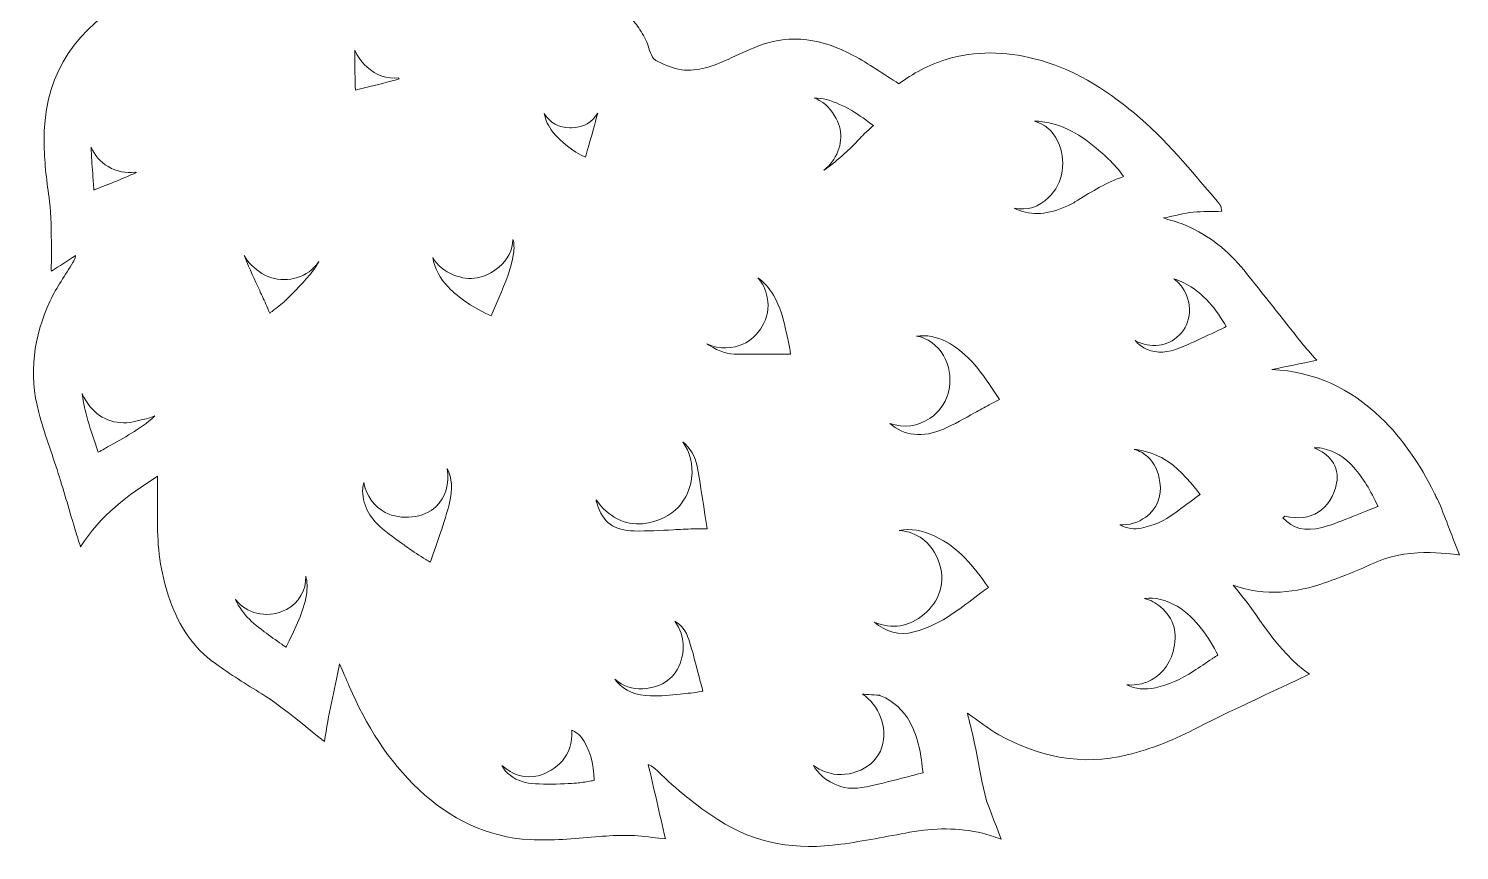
# Model space of a CAD drawing. Header units: millimetres. Extents: x -1630 to 1473, y -391 to 289.
# Drawn here: x -557.9 to -87.4, y -373.4 to -103.1 of the extents above; entities that cross this region are included whole.
import ezdxf

# ---------------------------------------------------------------- set-up
doc = ezdxf.new("R2010")
doc.units = ezdxf.units.MM
doc.header["$MEASUREMENT"] = 0
doc.layers.add('Layer 4', color=7, linetype='Continuous')

msp = doc.modelspace()

# ---------------------------------------------------------------- linework, layer by layer
at = {"layer": 'Layer 4', "lineweight": 0}
for points, knots in [([(-94.08, -259.06), (-94.1, -259.03), (-94.12, -259.01), (-94.15, -258.98), (-94.24, -258.79), (-94.32, -258.6), (-94.41, -258.41), (-94.59, -258.06), (-94.78, -257.72), (-94.96, -257.37), (-95.22, -256.85), (-95.48, -256.32), (-95.74, -255.79), (-100.32, -246.59), (-105.88, -238.13), (-113.39, -230.98), (-123.39, -221.45), (-135.04, -215.92), (-149.07, -215.26), (-144.38, -214.29), (-139.69, -213.32), (-134.34, -212.22), (-136.26, -210.01), (-137.94, -208.22), (-139.47, -206.31), (-145.75, -198.42), (-151.91, -190.44), (-158.27, -182.61), (-163.44, -176.24), (-169.72, -171.19), (-177.29, -167.89), (-179.38, -166.97), (-181.63, -166.42), (-184.74, -165.4), (-180.86, -164.63), (-177.94, -163.84), (-174.97, -163.52), (-171.9, -163.19), (-168.78, -163.31), (-165.52, -163.23), (-165.74, -162.3), (-165.75, -161.88), (-165.93, -161.56), (-166.25, -160.98), (-166.62, -160.42), (-167.05, -159.92), (-175.71, -149.87), (-184.02, -139.5), (-194.32, -130.98), (-204.14, -122.86), (-214.71, -116.17), (-227.22, -113.03), (-236.91, -110.59), (-246.55, -110.4), (-256.24, -113.31), (-262.05, -115.06), (-267.2, -117.9), (-271.73, -121.3), (-276.87, -118.07), (-281.63, -114.68), (-286.75, -111.95), (-296.71, -106.66), (-307.15, -104.58), (-318.09, -108.93), (-321.42, -110.25), (-324.66, -111.77), (-327.92, -113.25), (-332.8, -115.46), (-337.81, -117.38), (-343.24, -116.67), (-345.91, -116.31), (-348.52, -115.13), (-351.02, -114.01), (-353.14, -113.06), (-353.55, -110.85), (-354.21, -108.79), (-354.8, -106.92), (-355.9, -105.19), (-356.94, -103.5), (-357.88, -101.99), (-359.05, -100.63), (-360.22, -99.05), (-355.86, -96.97), (-353.68, -93.46), (-352.4, -89.49), (-350.48, -83.52), (-350.08, -78.4), (-349.24, -72.8), (-348.85, -70.2), (-349.19, -67.49), (-349.05, -64.84), (-349.03, -64.49), (-348.16, -64.18), (-347.01, -63.4), (-348.97, -68.08), (-346.66, -70.7), (-344.2, -72.87), (-333.32, -82.51), (-320.56, -86.08), (-306.25, -83.87), (-302.12, -83.23), (-298.09, -82.03), (-294.01, -81.09), (-293.18, -86.18), (-291.65, -87.96), (-286.7, -89.23), (-285.05, -89.66), (-283.3, -89.97), (-281.6, -89.94), (-278.7, -89.89), (-275.81, -89.56), (-272.91, -89.29), (-263.29, -88.37), (-254.7, -84.77), (-247.04, -78.99), (-244.2, -76.84), (-241.64, -74.33), (-238.47, -71.57), (-235.7, -71.57), (-232.3, -72.06), (-229.09, -71.48), (-218.58, -69.58), (-210.64, -63.86), (-205.09, -54.99), (-202.73, -54.87), (-199.97, -54.96), (-197.43, -54.21), (-187.45, -51.27), (-181.35, -43.82), (-176.24, -33.85), (-169.01, -19.76), (-172.23, 3.84), (-172.54, 6.5), (-167.85, 14.56), (-168.39, 26.23), (-169.66, 33.48), (-168.97, 34.9), (-168.4, 36.08), (-168.17, 36.54), (-162.43, 47.83), (-156.91, 59.13), (-154.14, 71.56), (-151.39, 83.9), (-150.77, 96.66), (-151.63, 109.25), (-151.72, 110.63), (-151.84, 112.02), (-151.97, 113.4), (-153.2, 126.48), (-155.17, 139.45), (-158.6, 152.12), (-161.76, 163.78), (-166.2, 175.28), (-171.43, 186.21), (-174.41, 192.45), (-178.03, 198.44), (-182.55, 203.69), (-179.08, 202.59), (-174.95, 203.54), (-172.89, 206.71), (-171.06, 209.53), (-171.99, 213.46), (-175.42, 214.47), (-176.74, 214.86), (-178.71, 214.73), (-179.08, 213.08), (-179.43, 211.52), (-177.92, 210.49), (-176.55, 210.87), (-176.34, 210.92), (-176.16, 211.01), (-176.01, 211.12), (-175.94, 211.08), (-175.88, 211.03), (-175.82, 210.98), (-175.46, 210.69), (-175.31, 210.32), (-175.28, 209.87), (-175.21, 208.8), (-176.09, 207.87), (-176.93, 207.33), (-178.77, 206.16), (-180.97, 206.49), (-182.82, 207.41), (-184.82, 208.39), (-186.55, 209.71), (-188.42, 210.73), (-188.28, 210.76), (-188.14, 210.79), (-188, 210.82), (-183.04, 211.98), (-180.01, 215.77), (-180.5, 220.97), (-180.93, 225.47), (-185.42, 230.05), (-190.11, 227.59), (-190.46, 227.41), (-190.79, 227.19), (-191.09, 226.94), (-189.85, 231.03), (-189.93, 235.23), (-191.43, 239.1), (-193.08, 243.34), (-196.15, 246.26), (-199.26, 246.54), (-201.3, 246.72), (-203.1, 245.71), (-204.33, 243.71), (-205.45, 241.87), (-204.57, 239.41), (-203.55, 236.57), (-201.95, 232.12), (-199.96, 226.59), (-204.08, 220.71), (-207.22, 216.22), (-210.62, 214.25), (-212.35, 213.48), (-213.61, 213.22), (-214.85, 212.86), (-216.06, 212.42), (-216.06, 212.42), (-217.21, 212.14), (-217.21, 212.14), (-214.15, 216.06), (-210.8, 221.78), (-210.56, 228.24), (-210.12, 240.37), (-215.26, 250.53), (-224.3, 255.42), (-229.66, 258.32), (-235.52, 258.67), (-238.89, 256.28), (-241.09, 254.73), (-242.04, 252.18), (-241.55, 249.1), (-241.12, 246.32), (-238.19, 244.64), (-234.49, 242.51), (-228.72, 239.19), (-221.53, 235.06), (-220.58, 224.93), (-220.04, 219.15), (-220.95, 214.76), (-221.94, 211.91), (-221.41, 213.84), (-221.13, 215.91), (-221.33, 218.03), (-222.16, 226.82), (-226.85, 233.67), (-233.85, 236.35), (-238.1, 237.98), (-242.33, 237.66), (-244.62, 235.54), (-246.13, 234.15), (-246.59, 232.14), (-245.92, 229.89), (-245.32, 227.82), (-242.91, 226.82), (-240.11, 225.67), (-235.75, 223.87), (-230.31, 221.63), (-228.72, 214.64), (-227.48, 209.2), (-228.35, 205.32), (-228.94, 203.57), (-229.1, 203.38), (-229.27, 203.2), (-229.42, 203.01), (-230.7, 201.46), (-231.74, 199.78), (-232.69, 198.02), (-233.64, 196.23), (-233.94, 194.07), (-235.1, 192.41), (-236.4, 190.53), (-238.66, 189.95), (-240.51, 188.81), (-242.42, 187.64), (-244.1, 186.16), (-245.52, 184.43), (-248.28, 181.03), (-249.91, 176.86), (-251.1, 172.69), (-251.22, 172.26), (-251.07, 171.48), (-250.77, 171.27), (-250.45, 171.04), (-249.71, 171.14), (-249.29, 171.36), (-246.94, 172.57), (-245.01, 174.27), (-242.5, 175.29), (-239.84, 176.37), (-237.02, 177.05), (-234.16, 177.28), (-233.35, 177.35), (-232.53, 177.38), (-231.76, 177.16), (-230.99, 176.93), (-230.32, 176.48), (-229.65, 176.03), (-225.92, 173.5), (-221.97, 170.9), (-217.49, 170.45), (-213.08, 170.01), (-208.86, 171.68), (-204.58, 172.41), (-198.29, 173.49), (-188.95, 170.81), (-185.39, 165.12), (-183.95, 162.81), (-183.61, 159.97), (-183.7, 157.25), (-183.9, 151.06), (-184.94, 145.04), (-186.77, 139.12), (-188.84, 132.44), (-190.92, 125.8), (-194.58, 119.76), (-196.23, 117.05), (-198.31, 114.79), (-200.73, 112.79), (-204.63, 109.57), (-209.36, 108.01), (-213.94, 106.19), (-221.46, 103.21), (-229.4, 101.62), (-237.25, 99.79), (-246.48, 97.63), (-255.67, 95.39), (-264.56, 91.99), (-267.13, 91.01), (-269.65, 89.95), (-272.14, 88.81), (-272.14, 88.81), (-276.4, 87.2), (-276.4, 87.2), (-276.63, 87.12), (-299.13, 78.39), (-311.68, 55.07), (-313.12, 52.39), (-314.43, 49.81), (-315.62, 47.26), (-326.77, 43.83), (-337.43, 38.87), (-347.22, 32.52), (-352.12, 29.35), (-356.8, 25.83), (-361.21, 22), (-365.58, 18.2), (-369.87, 14.13), (-373.02, 9.24), (-375.71, 5.08), (-377.54, 0), (-376.66, -4.9), (-380.29, -4.63), (-383.78, -4.36), (-387.26, -4.35), (-393.42, -4.34), (-399.2, -5.58), (-402.46, -11.1), (-408.14, -10.95), (-413.44, -10.55), (-418.72, -10.74), (-425.68, -11), (-431.96, -13.42), (-437.13, -18.2), (-445.74, -26.16), (-439.42, -31.84), (-439.47, -32.21), (-441.81, -32.21), (-444.19, -32.13), (-446.57, -32.23), (-451.6, -32.43), (-456.62, -32.72), (-461.65, -32.99), (-470.57, -33.47), (-478.87, -36.14), (-486.49, -40.63), (-494.59, -45.41), (-500.65, -52), (-503.7, -61.2), (-506.02, -68.2), (-506.91, -75.38), (-507.5, -82.63), (-507.85, -86.88), (-507.78, -86.96), (-512.08, -88.3), (-517.41, -89.96), (-522.58, -91.96), (-527.38, -94.9), (-544.45, -105.33), (-553.08, -120.5), (-552.85, -140.48), (-552.79, -146.55), (-552.12, -152.65), (-551.21, -158.66), (-550.1, -165.95), (-550.56, -182.17), (-550.47, -182.89), (-547.8, -181.22), (-545.17, -179.49), (-542.52, -177.81), (-542.56, -178.79), (-542.98, -179.39), (-543.36, -180.02), (-545.89, -184.22), (-548.78, -188.24), (-550.85, -192.64), (-556.35, -204.4), (-557.94, -216.75), (-554.6, -229.39), (-552.82, -236.17), (-550.27, -242.74), (-548.18, -249.43), (-546.2, -255.74), (-544.38, -262.09), (-542.49, -268.42), (-542.06, -269.83), (-541.61, -271.24), (-540.89, -273.53), (-534.22, -263.19), (-525.38, -256.62), (-515.52, -250.29), (-515.52, -256.17), (-515.51, -261.45), (-515.52, -266.73), (-515.54, -275.16), (-514.25, -283.39), (-511.39, -291.3), (-508.4, -299.56), (-503.84, -306.84), (-496.54, -311.98), (-491.56, -315.49), (-486.43, -318.8), (-481.21, -321.93), (-474.7, -325.84), (-461.94, -336.71), (-460.64, -337.62), (-459.39, -328.44), (-457.36, -321.22), (-455.71, -312.07), (-454.53, -314.78), (-453.51, -317.08), (-452.52, -319.38), (-447.03, -332.19), (-439.81, -343.81), (-429.56, -353.42), (-419.24, -363.1), (-407.19, -369.1), (-393.01, -369.84), (-385.89, -370.22), (-378.69, -369.55), (-371.56, -368.94), (-365.32, -368.41), (-359.14, -368.07), (-352.94, -369.15), (-351.46, -369.4), (-349.94, -369.44), (-348.53, -369.56), (-350.46, -361.19), (-352.32, -353.15), (-354.18, -345.11), (-352.77, -345.71), (-351.91, -346.52), (-351.06, -347.34), (-344.98, -353.3), (-338.44, -358.64), (-331.27, -363.28), (-318.83, -371.32), (-305.25, -373.38), (-290.89, -371.38), (-283.3, -370.32), (-275.76, -368.83), (-268.22, -367.43), (-260.19, -365.94), (-252.19, -365.87), (-244.22, -367.75), (-242.36, -368.19), (-240.56, -368.88), (-238.1, -369.66), (-238.56, -368.12), (-242.32, -359.48), (-243.26, -355.8), (-244.83, -349.67), (-245.79, -343.38), (-247.09, -337.18), (-247.7, -334.22), (-248.49, -331.3), (-249.21, -328.3), (-245.64, -330.77), (-242.42, -333.39), (-238.85, -335.38), (-225.65, -342.75), (-211.65, -345.61), (-196.71, -342.01), (-188.54, -340.04), (-180.85, -336.82), (-173.4, -332.96), (-162.23, -327.16), (-137.82, -316.09), (-136.77, -315.38), (-147.75, -307.78), (-153.22, -296.18), (-161.85, -286.15), (-151.04, -289.93), (-141.17, -288.72), (-131.5, -285.34), (-125.75, -283.33), (-120.12, -280.95), (-114.56, -278.46), (-103.2, -273.38), (-88.42, -276.35), (-87.44, -276.16), (-89.72, -270.29), (-91.9, -264.67), (-94.08, -259.06)], [0, 0, 0, 0, 1, 1, 1, 2, 2, 2, 3, 3, 3, 4, 4, 4, 5, 5, 5, 6, 6, 6, 7, 7, 7, 8, 8, 8, 9, 9, 9, 10, 10, 10, 11, 11, 11, 12, 12, 12, 13, 13, 13, 14, 14, 14, 15, 15, 15, 16, 16, 16, 17, 17, 17, 18, 18, 18, 19, 19, 19, 20, 20, 20, 21, 21, 21, 22, 22, 22, 23, 23, 23, 24, 24, 24, 25, 25, 25, 26, 26, 26, 27, 27, 27, 28, 28, 28, 29, 29, 29, 30, 30, 30, 31, 31, 31, 32, 32, 32, 33, 33, 33, 34, 34, 34, 35, 35, 35, 36, 36, 36, 37, 37, 37, 38, 38, 38, 39, 39, 39, 40, 40, 40, 41, 41, 41, 42, 42, 42, 43, 43, 43, 44, 44, 44, 45, 45, 45, 46, 46, 46, 47, 47, 47, 48, 48, 48, 49, 49, 49, 50, 50, 50, 51, 51, 51, 52, 52, 52, 53, 53, 53, 54, 54, 54, 55, 55, 55, 56, 56, 56, 57, 57, 57, 58, 58, 58, 59, 59, 59, 60, 60, 60, 61, 61, 61, 62, 62, 62, 63, 63, 63, 64, 64, 64, 65, 65, 65, 66, 66, 66, 67, 67, 67, 68, 68, 68, 69, 69, 69, 70, 70, 70, 71, 71, 71, 72, 72, 72, 73, 73, 73, 74, 74, 74, 75, 75, 75, 76, 76, 76, 77, 77, 77, 78, 78, 78, 79, 79, 79, 80, 80, 80, 81, 81, 81, 82, 82, 82, 83, 83, 83, 84, 84, 84, 85, 85, 85, 86, 86, 86, 87, 87, 87, 88, 88, 88, 89, 89, 89, 90, 90, 90, 91, 91, 91, 92, 92, 92, 93, 93, 93, 94, 94, 94, 95, 95, 95, 96, 96, 96, 97, 97, 97, 98, 98, 98, 99, 99, 99, 100, 100, 100, 101, 101, 101, 102, 102, 102, 103, 103, 103, 104, 104, 104, 105, 105, 105, 106, 106, 106, 107, 107, 107, 108, 108, 108, 109, 109, 109, 110, 110, 110, 111, 111, 111, 112, 112, 112, 113, 113, 113, 114, 114, 114, 115, 115, 115, 116, 116, 116, 117, 117, 117, 118, 118, 118, 119, 119, 119, 120, 120, 120, 121, 121, 121, 122, 122, 122, 123, 123, 123, 124, 124, 124, 125, 125, 125, 126, 126, 126, 127, 127, 127, 128, 128, 128, 129, 129, 129, 130, 130, 130, 131, 131, 131, 132, 132, 132, 133, 133, 133, 134, 134, 134, 135, 135, 135, 136, 136, 136, 137, 137, 137, 138, 138, 138, 139, 139, 139, 140, 140, 140, 141, 141, 141, 142, 142, 142, 143, 143, 143, 144, 144, 144, 145, 145, 145, 146, 146, 146, 147, 147, 147, 148, 148, 148, 149, 149, 149, 150, 150, 150, 151, 151, 151, 152, 152, 152, 153, 153, 153, 154, 154, 154, 155, 155, 155, 156, 156, 156, 157, 157, 157, 158, 158, 158, 159, 159, 159, 160, 160, 160, 161, 161, 161, 162, 162, 162, 163, 163, 163, 164, 164, 164, 165, 165, 165, 166, 166, 166, 167, 167, 167, 168, 168, 168, 169, 169, 169, 170, 170, 170, 171, 171, 171, 172, 172, 172, 172]), ([(-450.68, -110.21), (-449.92, -112.14), (-448.62, -113.96), (-446.77, -115.66), (-443.6, -118.59), (-440.09, -119.82), (-436.32, -119.34), (-436.26, -119.46), (-436.19, -119.57), (-436.13, -119.69), (-439.6, -120.71), (-443.38, -121.63), (-447.08, -122.52), (-448.24, -122.8), (-449.36, -123.07), (-450.45, -123.34), (-450.6, -120.66), (-450.73, -115.13), (-450.68, -110.21)], [0, 0, 0, 0, 1, 1, 1, 2, 2, 2, 3, 3, 3, 4, 4, 4, 5, 5, 5, 6, 6, 6, 6]), ([(-295.61, -126.51), (-289.56, -128.12), (-284.48, -131.67), (-280.16, -135.05), (-280.28, -135.16), (-280.4, -135.27), (-280.52, -135.38), (-281.68, -136.41), (-282.68, -137.3), (-283.66, -138.27), (-284.32, -138.91), (-284.95, -139.59), (-285.55, -140.25), (-286.34, -141.12), (-287.16, -142.01), (-288.02, -142.78), (-288.52, -143.22), (-289.02, -143.66), (-289.51, -144.11), (-291.7, -146.07), (-293.96, -148.11), (-296.38, -149.69), (-296.4, -149.7), (-296.41, -149.71), (-296.43, -149.72), (-295.21, -148.8), (-294.14, -147.62), (-293.2, -146.16), (-290.17, -141.48), (-290.07, -136.38), (-292.9, -131.79), (-294.69, -128.89), (-296.95, -126.92), (-299.66, -125.91), (-298.34, -125.94), (-297, -126.14), (-295.61, -126.51)], [0, 0, 0, 0, 1, 1, 1, 2, 2, 2, 3, 3, 3, 4, 4, 4, 5, 5, 5, 6, 6, 6, 7, 7, 7, 8, 8, 8, 9, 9, 9, 10, 10, 10, 11, 11, 11, 12, 12, 12, 12]), ([(-373.87, -142.06), (-374.19, -143.19), (-374.52, -144.32), (-374.84, -145.46), (-379.21, -143.32), (-382.71, -140.59), (-385.51, -137.15), (-387.06, -135.24), (-388.03, -133.19), (-388.4, -131.04), (-386.52, -134.08), (-383.55, -135.79), (-379.93, -135.79), (-379.93, -135.79), (-379.92, -135.79), (-379.92, -135.79), (-379.75, -135.79), (-379.57, -135.78), (-379.39, -135.78), (-375.4, -135.6), (-372.5, -133.93), (-370.79, -130.9), (-371.75, -134.6), (-372.78, -138.23), (-373.87, -142.06)], [0, 0, 0, 0, 1, 1, 1, 2, 2, 2, 3, 3, 3, 4, 4, 4, 5, 5, 5, 6, 6, 6, 7, 7, 7, 8, 8, 8, 8]), ([(-212.91, -159.56), (-212.91, -159.56), (-213.88, -160.16), (-213.88, -160.16), (-214.88, -160.78), (-216.06, -161.36), (-217.58, -161.99), (-223.65, -164.53), (-229.01, -164.61), (-233.84, -162.2), (-229.38, -163.03), (-225.82, -161.88), (-222.52, -158.71), (-217.72, -154.1), (-216.5, -146.27), (-219.6, -140.1), (-221.33, -136.67), (-223.73, -134.55), (-227.17, -133.55), (-225.46, -133.6), (-223.62, -133.85), (-221.62, -134.33), (-214.11, -136.12), (-208.27, -141.05), (-202.93, -145.95), (-200.9, -147.81), (-199.28, -149.69), (-197.89, -151.8), (-203.45, -153.73), (-208.26, -156.69), (-212.91, -159.56)], [0, 0, 0, 0, 1, 1, 1, 2, 2, 2, 3, 3, 3, 4, 4, 4, 5, 5, 5, 6, 6, 6, 7, 7, 7, 8, 8, 8, 9, 9, 9, 10, 10, 10, 10]), ([(-531.8, -148.51), (-528.97, -150.21), (-525.93, -150.8), (-522.99, -150.3), (-522.85, -150.35), (-522.7, -150.4), (-522.55, -150.45), (-522.53, -150.46), (-522.51, -150.46), (-522.5, -150.47), (-527.09, -152.52), (-533.28, -154.98), (-536.49, -156.24), (-536.49, -156.24), (-536.49, -156.15), (-536.49, -156.15), (-536.6, -154.34), (-536.74, -152.52), (-536.87, -150.77), (-537.08, -147.93), (-537.29, -145.03), (-537.4, -142.14), (-536.32, -144.69), (-534.4, -146.95), (-531.8, -148.51)], [0, 0, 0, 0, 1, 1, 1, 2, 2, 2, 3, 3, 3, 4, 4, 4, 5, 5, 5, 6, 6, 6, 7, 7, 7, 8, 8, 8, 8]), ([(-405.81, -197.62), (-411.24, -195.27), (-416.58, -191.72), (-419.92, -188.21), (-422.68, -185.31), (-424.43, -181.88), (-425.02, -178.42), (-423.54, -180.99), (-421.24, -182.91), (-418.13, -184.17), (-412.88, -186.29), (-407.9, -185.42), (-403.33, -181.58), (-400.31, -179.04), (-398.76, -176.03), (-398.66, -172.46), (-398.28, -173.91), (-398.22, -175.47), (-398.46, -177.13), (-399.19, -182.14), (-401.24, -186.86), (-403.23, -191.42), (-404.11, -193.44), (-405.01, -195.51), (-405.81, -197.62)], [0, 0, 0, 0, 1, 1, 1, 2, 2, 2, 3, 3, 3, 4, 4, 4, 5, 5, 5, 6, 6, 6, 7, 7, 7, 8, 8, 8, 8]), ([(-464.39, -182.74), (-467.33, -186.42), (-470.61, -189.74), (-473.44, -192.51), (-474.74, -193.79), (-476.25, -194.92), (-477.86, -196.12), (-478.11, -196.32), (-478.37, -196.51), (-478.64, -196.71), (-478.99, -195.87), (-479.3, -195.12), (-479.63, -194.38), (-480.38, -192.71), (-481.16, -191.01), (-481.92, -189.37), (-481.92, -189.37), (-481.95, -189.32), (-481.95, -189.32), (-483.58, -185.79), (-485.26, -182.14), (-486.73, -178.5), (-486.83, -178.25), (-486.92, -178), (-487.01, -177.75), (-485.75, -180.25), (-483.72, -182.04), (-481.2, -183.66), (-476.37, -186.76), (-469.2, -186.23), (-464.9, -182.43), (-463.95, -181.59), (-463.15, -180.7), (-462.51, -179.74), (-462.99, -180.78), (-463.62, -181.78), (-464.39, -182.74)], [0, 0, 0, 0, 1, 1, 1, 2, 2, 2, 3, 3, 3, 4, 4, 4, 5, 5, 5, 6, 6, 6, 7, 7, 7, 8, 8, 8, 9, 9, 9, 10, 10, 10, 11, 11, 11, 12, 12, 12, 12]), ([(-311.63, -210.23), (-316.08, -210.23), (-320.38, -210.23), (-324.69, -210.22), (-327.89, -210.22), (-330.94, -209.28), (-334.02, -207.37), (-334.32, -207.19), (-334.6, -206.99), (-334.87, -206.78), (-330.67, -208.84), (-326.19, -208.33), (-323.06, -206.92), (-318.13, -204.69), (-313.65, -198.54), (-315.04, -191.54), (-315.55, -188.96), (-316.59, -186.82), (-318.14, -185.13), (-316.22, -186.41), (-314.53, -188.29), (-313.01, -190.8), (-310.73, -194.56), (-309.74, -198.84), (-308.78, -202.99), (-308.57, -203.91), (-308.36, -204.82), (-308.13, -205.73), (-307.79, -207.12), (-307.59, -208.59), (-307.39, -210.01), (-307.38, -210.08), (-307.37, -210.15), (-307.36, -210.23), (-307.36, -210.23), (-311.63, -210.23), (-311.63, -210.23)], [0, 0, 0, 0, 1, 1, 1, 2, 2, 2, 3, 3, 3, 4, 4, 4, 5, 5, 5, 6, 6, 6, 7, 7, 7, 8, 8, 8, 9, 9, 9, 10, 10, 10, 11, 11, 11, 12, 12, 12, 12]), ([(-166.66, -202.36), (-169.81, -203.85), (-172.79, -205.26), (-175.82, -206.62), (-178.1, -207.65), (-180.16, -208.54), (-182.26, -209.09), (-185.9, -210.03), (-189.57, -209.42), (-192.32, -207.39), (-192.98, -206.91), (-193.55, -206.36), (-194.04, -205.76), (-188.93, -208.36), (-183.41, -207.74), (-179.57, -203.99), (-175.47, -199.98), (-175.06, -193.02), (-178.64, -188.16), (-179.44, -187.07), (-180.37, -186.15), (-181.4, -185.41), (-180.35, -185.72), (-179.24, -186.16), (-178.09, -186.73), (-171.39, -190.03), (-167.24, -195.77), (-164.09, -201.15), (-164.96, -201.55), (-165.81, -201.96), (-166.66, -202.36)], [0, 0, 0, 0, 1, 1, 1, 2, 2, 2, 3, 3, 3, 4, 4, 4, 5, 5, 5, 6, 6, 6, 7, 7, 7, 8, 8, 8, 9, 9, 9, 10, 10, 10, 10]), ([(-238.9, -225.22), (-240.01, -225.78), (-241.05, -226.32), (-242.07, -226.87), (-243.67, -227.72), (-245.28, -228.63), (-246.85, -229.51), (-250.15, -231.36), (-253.57, -233.28), (-257.05, -234.82), (-263.84, -237.82), (-270.28, -237.05), (-274.77, -232.95), (-270.04, -234.6), (-265.57, -234.02), (-261.46, -231.23), (-255.75, -227.35), (-253.56, -220.32), (-255.86, -213.32), (-257.08, -209.6), (-259.89, -206.5), (-263.37, -205.01), (-264.21, -204.66), (-265.07, -204.4), (-265.95, -204.24), (-262.76, -203.86), (-259.32, -204.46), (-256.21, -206.07), (-248.62, -210), (-244.22, -216.71), (-239.57, -223.81), (-239.28, -224.24), (-239, -224.68), (-238.71, -225.12), (-238.71, -225.12), (-238.9, -225.22), (-238.9, -225.22)], [0, 0, 0, 0, 1, 1, 1, 2, 2, 2, 3, 3, 3, 4, 4, 4, 5, 5, 5, 6, 6, 6, 7, 7, 7, 8, 8, 8, 9, 9, 9, 10, 10, 10, 11, 11, 11, 12, 12, 12, 12]), ([(-517.47, -231.47), (-519.82, -233.52), (-522.62, -235.28), (-525.05, -236.76), (-527.61, -238.32), (-530.22, -239.77), (-532.99, -241.3), (-532.99, -241.3), (-533.04, -241.33), (-533.04, -241.33), (-533.72, -241.71), (-534.39, -242.08), (-535.08, -242.46), (-535.38, -241.55), (-535.69, -240.63), (-535.99, -239.74), (-537.13, -236.37), (-538.31, -232.88), (-539.15, -229.39), (-539.68, -227.22), (-540.07, -225.12), (-540.32, -223.12), (-540.01, -223.93), (-539.61, -224.72), (-539.14, -225.47), (-535.74, -230.88), (-530.55, -233.42), (-524.52, -232.63), (-523.25, -232.46), (-522.06, -232.17), (-520.94, -231.78), (-519.39, -231.55), (-517.87, -231.08), (-516.43, -230.46), (-516.75, -230.81), (-517.1, -231.15), (-517.47, -231.47)], [0, 0, 0, 0, 1, 1, 1, 2, 2, 2, 3, 3, 3, 4, 4, 4, 5, 5, 5, 6, 6, 6, 7, 7, 7, 8, 8, 8, 9, 9, 9, 10, 10, 10, 11, 11, 11, 12, 12, 12, 12]), ([(-335.17, -267.61), (-335.17, -267.61), (-335.29, -267.61), (-335.29, -267.61), (-336.72, -267.6), (-338.07, -267.59), (-339.4, -267.63), (-341.6, -267.71), (-343.88, -267.84), (-345.92, -267.95), (-350.14, -268.18), (-354.5, -268.42), (-358.76, -268.34), (-365.41, -268.21), (-369.19, -265.47), (-371.01, -259.44), (-371.14, -259), (-371.25, -258.55), (-371.34, -258.08), (-367.41, -263.62), (-361.82, -266.57), (-356.02, -265.95), (-345.39, -264.82), (-340.73, -257.46), (-339.91, -250.96), (-339.36, -246.53), (-340.44, -242.35), (-342.84, -239), (-340.36, -241.07), (-338.67, -243.86), (-338.11, -247.06), (-337.23, -252.03), (-336.46, -256.97), (-335.64, -262.21), (-335.36, -263.99), (-335.08, -265.79), (-334.79, -267.61), (-334.92, -267.61), (-335.05, -267.61), (-335.17, -267.61)], [0, 0, 0, 0, 1, 1, 1, 2, 2, 2, 3, 3, 3, 4, 4, 4, 5, 5, 5, 6, 6, 6, 7, 7, 7, 8, 8, 8, 9, 9, 9, 10, 10, 10, 11, 11, 11, 12, 12, 12, 13, 13, 13, 13]), ([(-190.53, -263.76), (-186.92, -261.09), (-185.29, -257.04), (-185.91, -252.35), (-186.37, -248.93), (-187.8, -245.95), (-189.95, -243.97), (-191.23, -242.79), (-192.73, -241.96), (-194.41, -241.51), (-194.15, -241.52), (-193.9, -241.54), (-193.65, -241.58), (-187.93, -242.42), (-180.99, -244.85), (-172.74, -256.4), (-173.34, -256.83), (-173.93, -257.25), (-174.51, -257.68), (-174.51, -257.68), (-174.7, -257.82), (-174.7, -257.82), (-177.02, -259.49), (-179.2, -261.07), (-181.39, -262.73), (-184.3, -264.95), (-187.75, -266.48), (-191.95, -267.41), (-194.25, -267.93), (-196.82, -267.5), (-199.12, -266.32), (-196.16, -266.5), (-193.02, -265.6), (-190.53, -263.76)], [0, 0, 0, 0, 1, 1, 1, 2, 2, 2, 3, 3, 3, 4, 4, 4, 5, 5, 5, 6, 6, 6, 7, 7, 7, 8, 8, 8, 9, 9, 9, 10, 10, 10, 11, 11, 11, 11]), ([(-114.56, -260.42), (-115.7, -260.88), (-116.78, -261.31), (-117.85, -261.72), (-119.36, -262.29), (-120.85, -262.9), (-122.3, -263.48), (-125.64, -264.84), (-129.1, -266.24), (-132.57, -267.15), (-138.19, -268.63), (-142.31, -267.62), (-145.45, -263.97), (-145.45, -263.97), (-144.8, -263.46), (-144.8, -263.46), (-140.5, -264.47), (-136.82, -264.04), (-133.85, -262.19), (-130.82, -260.31), (-128.69, -256.92), (-127.83, -252.66), (-127.3, -249.97), (-127.84, -247.42), (-129.39, -245.28), (-130.71, -243.48), (-132.69, -242.04), (-135.21, -241.02), (-134.36, -240.94), (-133.52, -240.97), (-132.63, -241.15), (-128.56, -241.97), (-125.12, -244.05), (-122.13, -247.51), (-119.19, -250.9), (-116.65, -254.98), (-114.2, -260.28), (-114.2, -260.28), (-114.56, -260.42), (-114.56, -260.42)], [0, 0, 0, 0, 1, 1, 1, 2, 2, 2, 3, 3, 3, 4, 4, 4, 5, 5, 5, 6, 6, 6, 7, 7, 7, 8, 8, 8, 9, 9, 9, 10, 10, 10, 11, 11, 11, 12, 12, 12, 13, 13, 13, 13]), ([(-419.51, -259.05), (-420.88, -264.61), (-424.46, -274.72), (-425.91, -278.64), (-426.37, -278.35), (-426.82, -278.06), (-427.28, -277.77), (-429.42, -276.43), (-431.44, -275.15), (-433.39, -273.75), (-433.87, -273.39), (-434.37, -273.04), (-434.86, -272.69), (-434.86, -272.69), (-435.03, -272.57), (-435.03, -272.57), (-437.95, -270.48), (-440.97, -268.32), (-443.49, -265.82), (-446.78, -262.54), (-449, -257.45), (-447.75, -252.38), (-446.9, -256.69), (-444.38, -260.28), (-440.68, -262.24), (-435.49, -264.98), (-427.86, -264.13), (-424.01, -260.4), (-420.81, -257.28), (-419.53, -252.86), (-420.28, -247.85), (-418.69, -250.91), (-418.43, -254.66), (-419.51, -259.05)], [0, 0, 0, 0, 1, 1, 1, 2, 2, 2, 3, 3, 3, 4, 4, 4, 5, 5, 5, 6, 6, 6, 7, 7, 7, 8, 8, 8, 9, 9, 9, 10, 10, 10, 11, 11, 11, 11]), ([(-244.79, -288.73), (-247.52, -290.77), (-250.1, -292.7), (-252.76, -294.63), (-257.5, -298.07), (-262.09, -300.34), (-266.8, -301.56), (-271.49, -302.78), (-276.34, -301.48), (-279.77, -298.34), (-273.99, -300.78), (-268.51, -299.9), (-263.43, -295.69), (-259.04, -292.06), (-255.59, -285.35), (-259.05, -277.4), (-261.44, -271.91), (-265.58, -268.85), (-271.64, -268.14), (-267.93, -267.47), (-264.05, -268.11), (-259.89, -270.06), (-252.15, -273.69), (-247.12, -280.05), (-242.33, -286.89), (-243.16, -287.51), (-243.98, -288.12), (-244.79, -288.73)], [0, 0, 0, 0, 1, 1, 1, 2, 2, 2, 3, 3, 3, 4, 4, 4, 5, 5, 5, 6, 6, 6, 7, 7, 7, 8, 8, 8, 9, 9, 9, 9]), ([(-466.61, -289.4), (-467.6, -295.14), (-470.12, -300.18), (-472.8, -305.52), (-472.97, -305.85), (-473.14, -306.19), (-473.31, -306.53), (-473.76, -306.22), (-474.2, -305.92), (-474.64, -305.62), (-476.67, -304.22), (-478.6, -302.9), (-480.44, -301.47), (-480.44, -301.47), (-480.66, -301.3), (-480.66, -301.3), (-482.81, -299.64), (-485.02, -297.92), (-486.69, -295.92), (-488.15, -294.17), (-489.23, -292.48), (-489.96, -290.81), (-489.73, -291.1), (-489.48, -291.39), (-489.22, -291.68), (-485.36, -295.98), (-478.62, -297.03), (-473.18, -294.17), (-469.02, -291.98), (-466.68, -287.82), (-466.8, -283.24), (-466.27, -285.13), (-466.22, -287.15), (-466.61, -289.4)], [0, 0, 0, 0, 1, 1, 1, 2, 2, 2, 3, 3, 3, 4, 4, 4, 5, 5, 5, 6, 6, 6, 7, 7, 7, 8, 8, 8, 9, 9, 9, 10, 10, 10, 11, 11, 11, 11]), ([(-168.48, -310.2), (-168.48, -310.2), (-168.7, -310.35), (-168.7, -310.35), (-170.82, -311.77), (-172.82, -313.12), (-174.85, -314.44), (-179.15, -317.22), (-183.24, -319), (-187.38, -319.89), (-190.88, -320.64), (-194.05, -320.32), (-196.85, -318.93), (-194.62, -319.16), (-192.35, -318.87), (-190.26, -318.05), (-186.01, -316.38), (-182.84, -312.7), (-181.57, -307.95), (-179.96, -302), (-181.37, -296.96), (-185.64, -293.37), (-187.32, -291.95), (-189.14, -291), (-191.04, -290.53), (-187.55, -290.08), (-183.95, -290.94), (-180.28, -293.12), (-173.73, -297), (-169.89, -303.59), (-166.83, -309.09), (-167.39, -309.47), (-167.94, -309.84), (-168.48, -310.2)], [0, 0, 0, 0, 1, 1, 1, 2, 2, 2, 3, 3, 3, 4, 4, 4, 5, 5, 5, 6, 6, 6, 7, 7, 7, 8, 8, 8, 9, 9, 9, 10, 10, 10, 11, 11, 11, 11]), ([(-336.71, -321.12), (-337.97, -321.34), (-339.06, -321.53), (-340.13, -321.63), (-341.32, -321.73), (-342.55, -321.86), (-343.64, -321.97), (-346.86, -322.31), (-350.19, -322.65), (-353.42, -322.59), (-358.07, -322.49), (-361.98, -320.88), (-364.41, -318.04), (-364.67, -317.73), (-364.92, -317.41), (-365.15, -317.07), (-362.59, -319.38), (-359.4, -320.52), (-356, -320.27), (-349.35, -319.77), (-345.09, -316.59), (-343.33, -310.82), (-342.75, -308.91), (-341.49, -303.12), (-345.44, -298.05), (-343.26, -299.26), (-341.74, -301.23), (-340.86, -304), (-339.54, -308.14), (-338.47, -312.31), (-337.34, -316.72), (-337.34, -316.72), (-337.33, -316.76), (-337.33, -316.76), (-336.97, -318.15), (-336.6, -319.59), (-336.22, -321.03), (-336.38, -321.06), (-336.55, -321.09), (-336.71, -321.12)], [0, 0, 0, 0, 1, 1, 1, 2, 2, 2, 3, 3, 3, 4, 4, 4, 5, 5, 5, 6, 6, 6, 7, 7, 7, 8, 8, 8, 9, 9, 9, 10, 10, 10, 11, 11, 11, 12, 12, 12, 13, 13, 13, 13]), ([(-267.74, -348.85), (-267.74, -348.85), (-267.77, -348.86), (-267.77, -348.86), (-271.8, -349.92), (-275.61, -350.91), (-279.51, -351.86), (-283.45, -352.81), (-287.31, -353.56), (-291.18, -352.26), (-295.93, -350.65), (-298.46, -347.88), (-299.8, -345.49), (-298.21, -346.67), (-296.41, -347.51), (-294.4, -348.03), (-288.07, -349.64), (-279.52, -346.5), (-277.36, -339.43), (-275.38, -332.96), (-278.32, -325.47), (-283.78, -322.03), (-283.04, -322.06), (-282.3, -322.1), (-281.57, -322.15), (-280.45, -322.22), (-279.3, -322.29), (-278.16, -322.31), (-278.06, -322.38), (-277.92, -322.45), (-277.76, -322.52), (-277.76, -322.52), (-277.76, -322.52), (-277.76, -322.52), (-273.48, -324.37), (-270.32, -327.24), (-268.09, -331.3), (-265.23, -336.49), (-264.47, -342.23), (-263.82, -347.83), (-265.14, -348.17), (-266.44, -348.51), (-267.74, -348.85)], [0, 0, 0, 0, 1, 1, 1, 2, 2, 2, 3, 3, 3, 4, 4, 4, 5, 5, 5, 6, 6, 6, 7, 7, 7, 8, 8, 8, 9, 9, 9, 10, 10, 10, 11, 11, 11, 12, 12, 12, 13, 13, 13, 14, 14, 14, 14]), ([(-372.9, -350.56), (-374.38, -350.81), (-375.78, -351.05), (-377.16, -351.2), (-379.69, -351.48), (-391.68, -352.04), (-395.33, -350.86), (-398.73, -349.77), (-401.05, -347.98), (-402.34, -345.43), (-398.94, -348.52), (-394.38, -349.94), (-390.43, -348.84), (-384.5, -347.18), (-378.72, -342.39), (-379.34, -333.85), (-378.08, -334.48), (-377.02, -335.05), (-376.45, -335.82), (-373.48, -339.87), (-371.98, -344.78), (-372.01, -350.41), (-372.31, -350.46), (-372.61, -350.52), (-372.9, -350.56)], [0, 0, 0, 0, 1, 1, 1, 2, 2, 2, 3, 3, 3, 4, 4, 4, 5, 5, 5, 6, 6, 6, 7, 7, 7, 8, 8, 8, 8])]:
    msp.add_open_spline(points, degree=3, knots=knots, dxfattribs=at)

doc.saveas('drawing.dxf')
